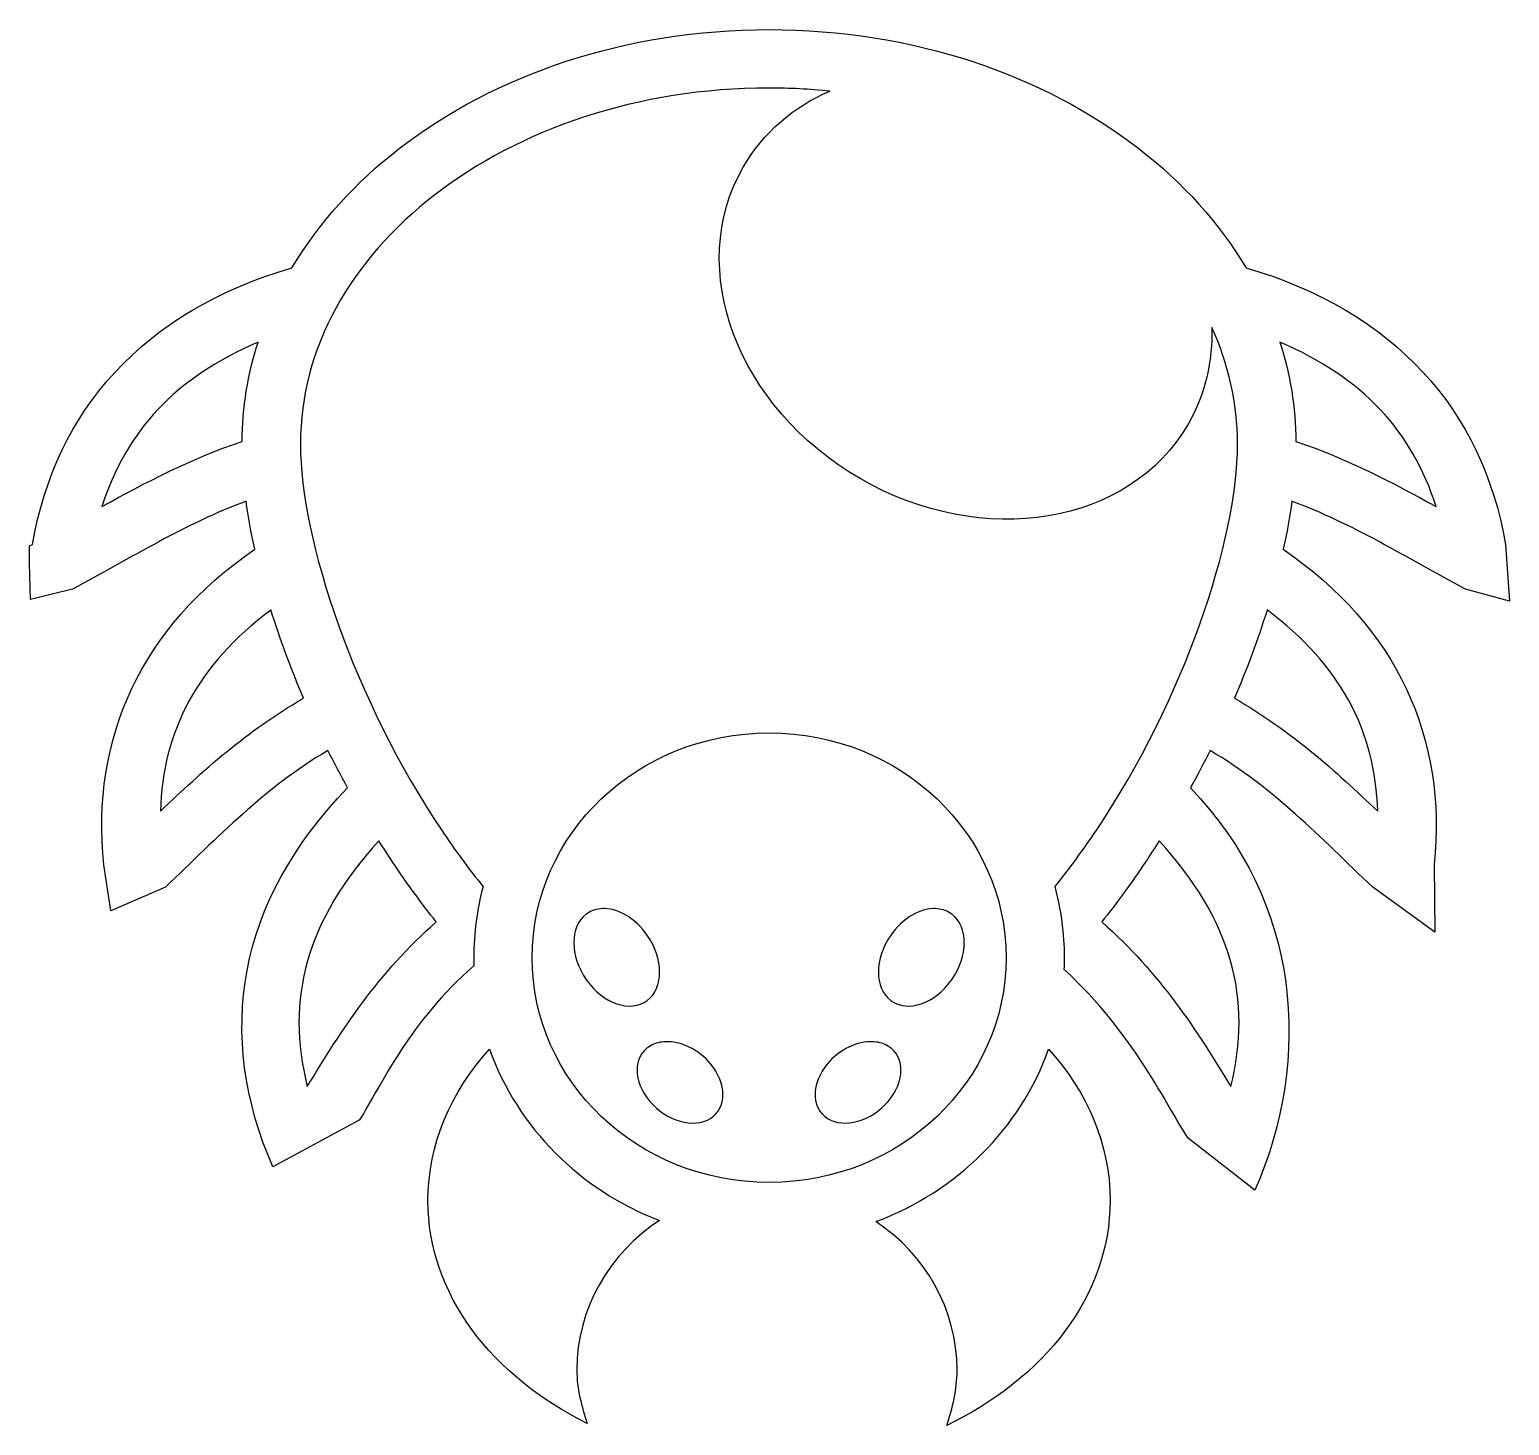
# Model space of a CAD drawing. Header units: centimetres. Extents: x -9.7 to 10.3, y -9.3 to 9.5.
import ezdxf

# ---------------------------------------------------------------- set-up
doc = ezdxf.new("R2010")
doc.units = ezdxf.units.CM
doc.header["$MEASUREMENT"] = 0
doc.layers.add('Layer 1', color=7, linetype='Continuous')

msp = doc.modelspace()

# ---------------------------------------------------------------- linework, layer by layer
at = {"layer": 'Layer 1'}
for points, knots in [([(0.28733, 9.49083), (-1.64843, 9.49083), (-3.40911, 8.88614), (-4.70114, 7.88676), (-4.70114, 7.88676), (-5.29276, 7.42932), (-5.78663, 6.88485), (-6.14877, 6.27847), (-6.14877, 6.27847), (-8.15849, 5.69015), (-9.33304, 4.36185), (-9.64887, 2.5499), (-9.64887, 2.5499), (-9.64887, 2.5499), (-9.68695, 2.52949), (-9.68695, 2.52949), (-9.68695, 2.52949), (-9.68695, 2.52949), (-9.68695, 2.29335), (-9.68695, 2.29335), (-9.68695, 2.29335), (-9.68695, 2.29335), (-9.67367, 1.80526), (-9.67367, 1.80526), (-9.67367, 1.80526), (-9.67367, 1.80526), (-9.10723, 1.94589), (-9.10723, 1.94589), (-9.10723, 1.94589), (-8.30663, 2.37377), (-7.59087, 2.82459), (-6.76649, 3.13165), (-6.76649, 3.13165), (-6.73824, 2.92186), (-6.69927, 2.70504), (-6.65036, 2.48302), (-6.65036, 2.48302), (-8.19197, 1.4257), (-8.85907, -0.06452), (-8.6866, -1.77105), (-8.6866, -1.77105), (-8.6866, -1.77105), (-8.59328, -2.39244), (-8.59328, -2.39244), (-8.59328, -2.39244), (-8.59328, -2.39244), (-7.85585, -2.07125), (-7.85585, -2.07125), (-7.85585, -2.07125), (-7.1438, -1.39686), (-6.51681, -0.73259), (-5.66269, -0.2302), (-5.66269, -0.2302), (-5.57827, -0.39929), (-5.48967, -0.56771), (-5.39733, -0.73512), (-5.39733, -0.73512), (-6.88881, -2.26337), (-7.18344, -4.06251), (-6.4054, -5.84503), (-6.4054, -5.84503), (-6.4054, -5.84503), (-5.23903, -5.21588), (-5.23903, -5.21588), (-5.23903, -5.21588), (-4.92926, -4.71661), (-4.56675, -3.89746), (-3.694, -3.13371), (-3.694, -3.13371), (-3.69505, -3.09702), (-3.69581, -3.06025), (-3.69581, -3.02323), (-3.69581, -3.02323), (-3.69581, -2.69276), (-3.65187, -2.37228), (-3.56939, -2.06678), (-3.56939, -2.06678), (-3.76589, -1.82263), (-3.9543, -1.56582), (-4.13275, -1.29924), (-4.13275, -1.29924), (-5.30907, 0.45748), (-6.03368, 2.60792), (-6.03368, 3.90344), (-6.03368, 3.90344), (-6.03368, 5.19901), (-5.35781, 6.38275), (-4.21911, 7.26347), (-4.21911, 7.26347), (-3.08036, 8.14419), (-1.48359, 8.70287), (0.28725, 8.70287), (0.28725, 8.70287), (0.56472, 8.70287), (0.83788, 8.68912), (1.10573, 8.6626), (1.10573, 8.6626), (0.61734, 8.44847), (0.20797, 8.10337), (-0.06135, 7.63686), (-0.06135, 7.63686), (-0.84812, 6.27412), (-0.1424, 4.39372), (1.51502, 3.4368), (1.51502, 3.4368), (3.17239, 2.47988), (5.15369, 2.80892), (5.94055, 4.1717), (5.94055, 4.1717), (6.17247, 4.57343), (6.27368, 5.0202), (6.26006, 5.47503), (6.26006, 5.47503), (6.48642, 4.98082), (6.60811, 4.45225), (6.60811, 3.90343), (6.60811, 3.90343), (6.60811, 2.6079), (5.88366, 0.45746), (4.70739, -1.29925), (4.70739, -1.29925), (4.52944, -1.56491), (4.34179, -1.82087), (4.14601, -2.06418), (4.14601, -2.06418), (4.22895, -2.37053), (4.27319, -2.69185), (4.27319, -3.02329), (4.27319, -3.02329), (4.27319, -3.07684), (4.27176, -3.12997), (4.26948, -3.1829), (4.26948, -3.1829), (5.21438, -4.05177), (5.64964, -5.02513), (5.94439, -5.45976), (5.94439, -5.45976), (5.94439, -5.45976), (6.84257, -6.16047), (6.84257, -6.16047), (6.84257, -6.16047), (7.62057, -4.3779), (7.46075, -2.26946), (5.9718, -0.73543), (5.9718, -0.73543), (6.06427, -0.56802), (6.15278, -0.39948), (6.23729, -0.23026), (6.23729, -0.23026), (7.0914, -0.73265), (7.71844, -1.39688), (8.43053, -2.07131), (8.43053, -2.07131), (8.43053, -2.07131), (9.26904, -2.6795), (9.26904, -2.6795), (9.26904, -2.6795), (9.26904, -2.6795), (9.2612, -1.77108), (9.2612, -1.77108), (9.2612, -1.77108), (9.43379, -0.06454), (8.76657, 1.4258), (7.22504, 2.48304), (7.22504, 2.48304), (7.27395, 2.70501), (7.31296, 2.92184), (7.34117, 3.13158), (7.34117, 3.13158), (8.16555, 2.82451), (8.88131, 2.3737), (9.68191, 1.94582), (9.68191, 1.94582), (9.68191, 1.94582), (10.27471, 1.78246), (10.27471, 1.78246), (10.27471, 1.78246), (10.27471, 1.78246), (10.22348, 2.54992), (10.22348, 2.54992), (10.22348, 2.54992), (9.90764, 4.36179), (8.73314, 5.69017), (6.72345, 6.27854), (6.72345, 6.27854), (6.36131, 6.88492), (5.86736, 7.4293), (5.27582, 7.88683), (5.27582, 7.88683), (3.98379, 8.88613), (2.22307, 9.4909), (0.28735, 9.4909), (0.28735, 9.4909), (0.28735, 9.4909), (0.28733, 9.49083), (0.28733, 9.49083)], [0, 0, 0, 0, 0.02, 0.02, 0.02, 0.02, 0.04, 0.04, 0.04, 0.04, 0.06, 0.06, 0.06, 0.06, 0.08, 0.08, 0.08, 0.08, 0.1, 0.1, 0.1, 0.1, 0.12, 0.12, 0.12, 0.12, 0.14, 0.14, 0.14, 0.14, 0.16, 0.16, 0.16, 0.16, 0.18, 0.18, 0.18, 0.18, 0.2, 0.2, 0.2, 0.2, 0.22, 0.22, 0.22, 0.22, 0.24, 0.24, 0.24, 0.24, 0.26, 0.26, 0.26, 0.26, 0.28, 0.28, 0.28, 0.28, 0.3, 0.3, 0.3, 0.3, 0.32, 0.32, 0.32, 0.32, 0.34, 0.34, 0.34, 0.34, 0.36, 0.36, 0.36, 0.36, 0.38, 0.38, 0.38, 0.38, 0.4, 0.4, 0.4, 0.4, 0.42, 0.42, 0.42, 0.42, 0.44, 0.44, 0.44, 0.44, 0.46, 0.46, 0.46, 0.46, 0.48, 0.48, 0.48, 0.48, 0.5, 0.5, 0.5, 0.5, 0.52, 0.52, 0.52, 0.52, 0.54, 0.54, 0.54, 0.54, 0.56, 0.56, 0.56, 0.56, 0.58, 0.58, 0.58, 0.58, 0.6, 0.6, 0.6, 0.6, 0.62, 0.62, 0.62, 0.62, 0.64, 0.64, 0.64, 0.64, 0.66, 0.66, 0.66, 0.66, 0.68, 0.68, 0.68, 0.68, 0.7, 0.7, 0.7, 0.7, 0.72, 0.72, 0.72, 0.72, 0.74, 0.74, 0.74, 0.74, 0.76, 0.76, 0.76, 0.76, 0.78, 0.78, 0.78, 0.78, 0.8, 0.8, 0.8, 0.8, 0.82, 0.82, 0.82, 0.82, 0.84, 0.84, 0.84, 0.84, 0.86, 0.86, 0.86, 0.86, 0.88, 0.88, 0.88, 0.88, 0.9, 0.9, 0.9, 0.9, 0.92, 0.92, 0.92, 0.92, 0.94, 0.94, 0.94, 0.94, 0.96, 0.96, 0.96, 0.96, 1, 1, 1, 1]), ([(-6.60502, 5.27471), (-6.74249, 4.84679), (-6.81767, 4.39854), (-6.82109, 3.9363), (-6.82109, 3.9363), (-7.51728, 3.70294), (-8.12754, 3.38263), (-8.7114, 3.06072), (-8.7114, 3.06072), (-8.38738, 4.07136), (-7.72075, 4.80162), (-6.60511, 5.27471), (-6.60511, 5.27471), (-6.60511, 5.27471), (-6.60502, 5.27471), (-6.60502, 5.27471)], [0, 0, 0, 0, 0.2, 0.2, 0.2, 0.2, 0.4, 0.4, 0.4, 0.4, 0.6, 0.6, 0.6, 0.6, 1, 1, 1, 1]), ([(7.17977, 5.27471), (8.29553, 4.80159), (8.96208, 4.07132), (9.28606, 3.06064), (9.28606, 3.06064), (8.7022, 3.38259), (8.09199, 3.70286), (7.3958, 3.93622), (7.3958, 3.93622), (7.39234, 4.39847), (7.31716, 4.84675), (7.17973, 5.27472), (7.17973, 5.27472), (7.17973, 5.27472), (7.17977, 5.27471), (7.17977, 5.27471)], [0, 0, 0, 0, 0.2, 0.2, 0.2, 0.2, 0.4, 0.4, 0.4, 0.4, 0.6, 0.6, 0.6, 0.6, 1, 1, 1, 1]), ([(-6.43171, 1.66479), (-6.31035, 1.27507), (-6.16268, 0.87633), (-5.99072, 0.47595), (-5.99072, 0.47595), (-6.75974, 0.03445), (-7.35949, -0.51154), (-7.92307, -1.04977), (-7.92307, -1.04977), (-7.88879, 0.03538), (-7.42675, 0.92074), (-6.43167, 1.66475), (-6.43167, 1.66475), (-6.43167, 1.66475), (-6.43171, 1.66479), (-6.43171, 1.66479)], [0, 0, 0, 0, 0.2, 0.2, 0.2, 0.2, 0.4, 0.4, 0.4, 0.4, 0.6, 0.6, 0.6, 0.6, 1, 1, 1, 1]), ([(7.00638, 1.66479), (8.00146, 0.92082), (8.46362, 0.03534), (8.49786, -1.04982), (8.49786, -1.04982), (7.93429, -0.51159), (7.33445, 0.03449), (6.56543, 0.47603), (6.56543, 0.47603), (6.73748, 0.87637), (6.88506, 1.27511), (7.00638, 1.66475), (7.00638, 1.66475), (7.00638, 1.66475), (7.00638, 1.66479), (7.00638, 1.66479)], [0, 0, 0, 0, 0.2, 0.2, 0.2, 0.2, 0.4, 0.4, 0.4, 0.4, 0.6, 0.6, 0.6, 0.6, 1, 1, 1, 1]), ([(0.28877, 0.00717), (-1.49114, 0.00717), (-2.90769, -1.35528), (-2.90769, -3.02332), (-2.90769, -3.02332), (-2.90769, -4.6914), (-1.4911, -6.05381), (0.28877, -6.05381), (0.28877, -6.05381), (2.06868, -6.05381), (3.48519, -4.69136), (3.48519, -3.02332), (3.48519, -3.02332), (3.48519, -1.35528), (2.06864, 0.00717), (0.28877, 0.00717)], [0, 0, 0, 0, 0.2, 0.2, 0.2, 0.2, 0.4, 0.4, 0.4, 0.4, 0.6, 0.6, 0.6, 0.6, 1, 1, 1, 1]), ([(-4.97582, -1.4478), (-4.91425, -1.54521), (-4.85159, -1.64198), (-4.78746, -1.73779), (-4.78746, -1.73779), (-4.60276, -2.01365), (-4.40685, -2.2826), (-4.2009, -2.54134), (-4.2009, -2.54134), (-4.98371, -3.22729), (-5.48424, -4.0055), (-5.94092, -4.76089), (-5.94092, -4.76089), (-6.23749, -3.58356), (-5.95458, -2.51895), (-4.97582, -1.44784), (-4.97582, -1.44784), (-4.97582, -1.44784), (-4.97582, -1.4478), (-4.97582, -1.4478)], [0, 0, 0, 0, 0.16666667, 0.16666667, 0.16666667, 0.16666667, 0.33333333, 0.33333333, 0.33333333, 0.33333333, 0.5, 0.5, 0.5, 0.5, 0.66666667, 0.66666667, 0.66666667, 0.66666667, 1, 1, 1, 1]), ([(5.55057, -1.4478), (6.52929, -2.51887), (6.81224, -3.58361), (6.51563, -4.76085), (6.51563, -4.76085), (6.05895, -4.00545), (5.55842, -3.2272), (4.77561, -2.5413), (4.77561, -2.5413), (4.98156, -2.28256), (5.17747, -2.01361), (5.36217, -1.73779), (5.36217, -1.73779), (5.42627, -1.64207), (5.48893, -1.54521), (5.55053, -1.44784), (5.55053, -1.44784), (5.55053, -1.44784), (5.55057, -1.4478), (5.55057, -1.4478)], [0, 0, 0, 0, 0.16666667, 0.16666667, 0.16666667, 0.16666667, 0.33333333, 0.33333333, 0.33333333, 0.33333333, 0.5, 0.5, 0.5, 0.5, 0.66666667, 0.66666667, 0.66666667, 0.66666667, 1, 1, 1, 1]), ([(-1.93281, -2.36217), (-1.71661, -2.36639), (-1.47318, -2.52089), (-1.32053, -2.77314), (-1.32053, -2.77314), (-1.11694, -3.10947), (-1.15173, -3.4921), (-1.39829, -3.62788), (-1.39829, -3.62788), (-1.64485, -3.76366), (-2.00973, -3.60115), (-2.21331, -3.26481), (-2.21331, -3.26481), (-2.4169, -2.92848), (-2.38211, -2.54568), (-2.13559, -2.4099), (-2.13559, -2.4099), (-2.07394, -2.37595), (-2.00487, -2.36073), (-1.93276, -2.36217), (-1.93276, -2.36217), (-1.93276, -2.36217), (-1.93281, -2.36217), (-1.93281, -2.36217)], [0, 0, 0, 0, 0.14285714, 0.14285714, 0.14285714, 0.14285714, 0.28571429, 0.28571429, 0.28571429, 0.28571429, 0.42857143, 0.42857143, 0.42857143, 0.42857143, 0.57142857, 0.57142857, 0.57142857, 0.57142857, 0.71428571, 0.71428571, 0.71428571, 0.71428571, 1, 1, 1, 1]), ([(2.50748, -2.36217), (2.57959, -2.36074), (2.64866, -2.37596), (2.71031, -2.4099), (2.71031, -2.4099), (2.95682, -2.54568), (2.99157, -2.92848), (2.78803, -3.26481), (2.78803, -3.26481), (2.58444, -3.60114), (2.21948, -3.76366), (1.97292, -3.62788), (1.97292, -3.62788), (1.72636, -3.4921), (1.69158, -3.10947), (1.89516, -2.77314), (1.89516, -2.77314), (2.04781, -2.52089), (2.29133, -2.36639), (2.50752, -2.36217), (2.50752, -2.36217), (2.50752, -2.36217), (2.50748, -2.36217), (2.50748, -2.36217)], [0, 0, 0, 0, 0.14285714, 0.14285714, 0.14285714, 0.14285714, 0.28571429, 0.28571429, 0.28571429, 0.28571429, 0.42857143, 0.42857143, 0.42857143, 0.42857143, 0.57142857, 0.57142857, 0.57142857, 0.57142857, 0.71428571, 0.71428571, 0.71428571, 0.71428571, 1, 1, 1, 1]), ([(-1.07883, -4.15599), (-0.86263, -4.15945), (-0.6192, -4.28852), (-0.46647, -4.49924), (-0.46647, -4.49924), (-0.26288, -4.78029), (-0.29767, -5.10013), (-0.54423, -5.21357), (-0.54423, -5.21357), (-0.79079, -5.327), (-1.15575, -5.19109), (-1.35934, -4.91009), (-1.35934, -4.91009), (-1.56293, -4.62917), (-1.5281, -4.30937), (-1.28154, -4.19593), (-1.28154, -4.19593), (-1.21997, -4.16755), (-1.15095, -4.15482), (-1.07888, -4.156), (-1.07888, -4.156), (-1.07888, -4.156), (-1.07883, -4.15599), (-1.07883, -4.15599)], [0, 0, 0, 0, 0.14285714, 0.14285714, 0.14285714, 0.14285714, 0.28571429, 0.28571429, 0.28571429, 0.28571429, 0.42857143, 0.42857143, 0.42857143, 0.42857143, 0.57142857, 0.57142857, 0.57142857, 0.57142857, 0.71428571, 0.71428571, 0.71428571, 0.71428571, 1, 1, 1, 1]), ([(1.65345, -4.15599), (1.72556, -4.15472), (1.79463, -4.1675), (1.85628, -4.19588), (1.85628, -4.19588), (2.10279, -4.30931), (2.13754, -4.62911), (1.934, -4.91008), (1.934, -4.91008), (1.73041, -5.19113), (1.36558, -5.32699), (1.11898, -5.21356), (1.11898, -5.21356), (0.87242, -5.10013), (0.83755, -4.78033), (1.04114, -4.49932), (1.04114, -4.49932), (1.19379, -4.28848), (1.43727, -4.15945), (1.65342, -4.15595), (1.65342, -4.15595), (1.65342, -4.15595), (1.65345, -4.15599), (1.65345, -4.15599)], [0, 0, 0, 0, 0.14285714, 0.14285714, 0.14285714, 0.14285714, 0.28571429, 0.28571429, 0.28571429, 0.28571429, 0.42857143, 0.42857143, 0.42857143, 0.42857143, 0.57142857, 0.57142857, 0.57142857, 0.57142857, 0.71428571, 0.71428571, 0.71428571, 0.71428571, 1, 1, 1, 1]), ([(-3.48278, -4.2561), (-4.00566, -4.83393), (-4.31307, -5.53775), (-4.31307, -6.29842), (-4.31307, -6.29842), (-4.31307, -7.56675), (-3.44812, -8.6694), (-2.16617, -9.30348), (-2.16617, -9.30348), (-2.2387, -9.07733), (-2.30558, -8.83398), (-2.30558, -8.58544), (-2.30558, -8.58544), (-2.30558, -7.74891), (-1.86332, -7.00962), (-1.19024, -6.56829), (-1.19024, -6.56829), (-2.26072, -6.15622), (-3.10635, -5.31101), (-3.48283, -4.25605), (-3.48283, -4.25605), (-3.48283, -4.25605), (-3.48278, -4.2561), (-3.48278, -4.2561)], [0, 0, 0, 0, 0.14285714, 0.14285714, 0.14285714, 0.14285714, 0.28571429, 0.28571429, 0.28571429, 0.28571429, 0.42857143, 0.42857143, 0.42857143, 0.42857143, 0.57142857, 0.57142857, 0.57142857, 0.57142857, 0.71428571, 0.71428571, 0.71428571, 0.71428571, 1, 1, 1, 1]), ([(4.05955, -4.25821), (3.67835, -5.32447), (2.81779, -6.17626), (1.73032, -6.58259), (1.73032, -6.58259), (2.39151, -7.02548), (2.82471, -7.75781), (2.82471, -8.58548), (2.82471, -8.58548), (2.82471, -8.84439), (2.76357, -9.09588), (2.6853, -9.33017), (2.6853, -9.33017), (3.99748, -8.70102), (4.8879, -7.58463), (4.8879, -6.29842), (4.8879, -6.29842), (4.8879, -5.53868), (4.58134, -4.83561), (4.05955, -4.25821)], [0, 0, 0, 0, 0.16666667, 0.16666667, 0.16666667, 0.16666667, 0.33333333, 0.33333333, 0.33333333, 0.33333333, 0.5, 0.5, 0.5, 0.5, 0.66666667, 0.66666667, 0.66666667, 0.66666667, 1, 1, 1, 1])]:
    msp.add_open_spline(points, degree=3, knots=knots, dxfattribs=at)

doc.saveas('drawing.dxf')
